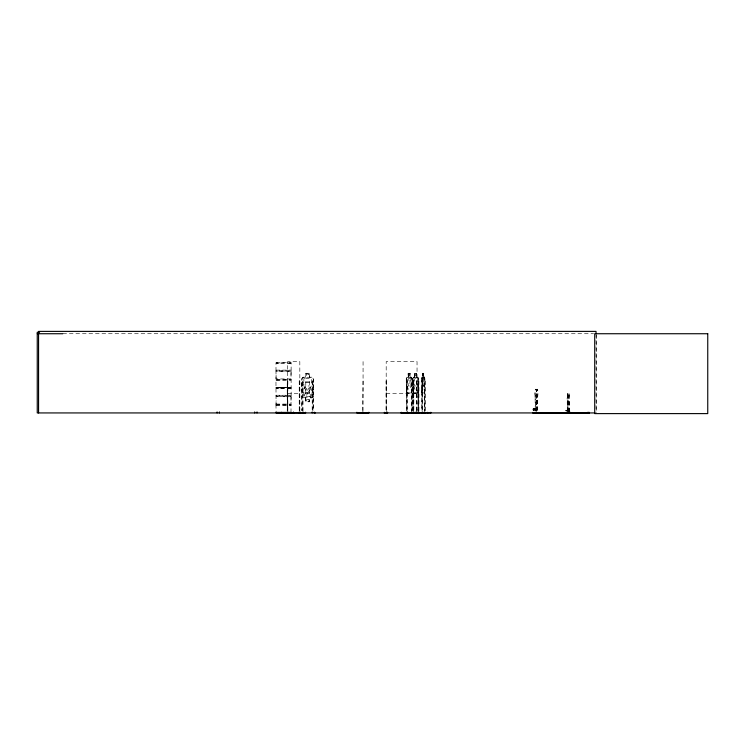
<?xml version="1.0" encoding="UTF-8"?>
<svg xmlns="http://www.w3.org/2000/svg" width="745" height="745" viewBox="0 0 745 745"><rect width="100%" height="100%" fill="white"/><g stroke="black" fill="none" stroke-linecap="round" stroke-linejoin="round"><path stroke-width="0.56" stroke-dasharray="3.73 2.79" d="M275.957 379.857L291.193 379.671L275.957 379.903L276.06 404.321L276.088 400.391M276.088 375.257L275.957 379.438M291.006 400.391L291.155 395.781L275.967 395.753M291.006 375.257L291.155 370.656L275.967 370.628L276.078 378.926L291.025 378.926L291.025 371.587L276.078 371.587M566.181 410.663C566.898 409.592 565.79 410.895 567.401 410.514L567.224 401.462A2.663 0.475 -90 0 1 567.318 397.271L567.56 393.062L567.96 397.271A2.663 0.475 -90 0 1 568.062 401.462L567.96 411.724M566.517 410.421L567.55 410.663M533.82 409.424L534.361 408.772L534.621 409.536M534.249 409.405L534.491 408.763L534.547 409.601M535.571 409.182C535.264 408.372 534.305 410.178 534.947 408.754M535.739 409.405C535.348 409.34 534.51 409.573 535.348 408.837C534.295 409.918 537.275 408.362 535.832 409.601M535.422 409.536L535.497 408.763L535.273 409.601M535.906 409.48L536.065 408.781L536.102 409.536M536.214 408.828L536.661 409.666L536.707 408.754M567.094 410.16L567.178 410.653L567.848 409.974M567.792 411.724L567.895 401.462A2.663 0.475 -90 0 0 567.792 397.271L567.615 393.109M568.51 410.272L568.156 410.672L568.314 410.15M536.009 411.398L536.167 396.005A3.995 0.754 -90 0 0 536.167 390.352A3.995 0.754 -90 0 0 535.106 390.352A3.995 0.754 -90 0 0 535.106 396.005L535.245 410.299M536.27 410.299L536.409 396.005A3.995 0.754 -90 0 1 536.428 390.352A3.995 0.754 -90 0 1 537.499 390.352A3.995 0.754 -90 0 1 537.499 396.005L537.35 410.299M537.601 410.299L537.741 396.005A3.995 0.754 -90 0 0 537.741 390.352A3.995 0.754 -90 0 0 536.67 390.352A3.995 0.754 -90 0 0 536.67 396.005L536.819 410.299M569.18 411.724L569.292 401.462A2.663 0.531 -90 0 0 569.18 397.271L569.078 393.062L569.18 397.271M569.348 411.724L569.292 401.462M567.336 410.421L567.327 410.7M534.985 409.424L535.04 408.781M535.441 409.191L535.143 409.052M536.726 408.837L536.596 409.526M567.243 410.16L567.383 401.462A2.663 0.475 -90 0 1 567.485 397.271L567.718 393.062M532.768 409.21L536.875 409.182L532.759 409.089M533.671 409.312L533.671 409.052M534.081 409.266L534.016 409.499M536.577 409.489L536.577 408.94M568.724 410.197C569.366 410.951 566.982 410.048 568.072 410.579M568.649 411.724L568.547 401.462A2.663 0.531 -90 0 1 568.649 397.271L568.919 393.062M568.649 397.271L568.984 393.109M534.035 409.182L534.072 408.809M291.034 363.001L275.995 362.731L275.985 370.582M291.137 395.744L291.109 379.931M291.006 412.413L291.025 396.722L276.078 396.722M568.044 410.635L567.802 410.16L567.737 410.663M565.595 410.393L568.835 410.56M424.324 392.922L424.827 378.581L424.79 410.653M424.352 393.053L424.79 389.123M535.487 408.996L535.469 409.582M536.81 409.368L536.596 408.837M411.315 393.053L411.948 389.123L411.827 378.656L411.268 377.324M412.004 389.141L411.426 393.053L406.891 393.053L406.249 378.581L406.91 377.194L408.241 377.194M417.796 392.922L418.364 389.123L418.364 378.656L417.796 377.324M417.843 393.053L418.541 389.141M421.679 378.656L422.098 377.194M422.117 377.324L422.089 393.053M276.06 404.321L291.072 404.442M567.057 410.225L566.945 410.7M301.79 385.929L303.14 382.017L312.164 382.017M301.921 385.947L303.234 382.148L312.071 382.148L313.226 385.947M313.226 389.123L311.941 392.922L303.103 392.922L301.958 389.123L301.986 378.656L303.131 377.324L311.969 377.324L313.254 378.637L313.254 410.653M313.384 389.141L312.034 393.053L303.01 393.053L301.855 389.141M291.109 371.168L275.985 371.122M291.099 387.502L275.92 387.689L291.146 387.717M275.957 404.563L276.088 412.413M291.109 396.247L276.022 396.331M289.116 363.476L290.42 363.476M289.116 388.601L290.42 388.601M406.314 378.637L407.031 377.194M417.954 393.053L413.428 393.053L412.777 389.141L412.777 378.581L413.447 377.194L414.779 377.194M412.842 378.637L413.559 377.194M305.795 385.947L303.876 389.095L303.876 396.433L305.795 397.746L305.767 401.676L309.38 401.676L309.352 397.746L311.298 396.433L311.298 389.095L309.38 385.947L309.38 378.637L305.795 378.637L305.795 385.975L309.38 385.975M309.38 389.123L311.308 385.975L311.308 378.637L309.38 377.324L309.408 373.394L305.795 373.394L305.822 377.324L303.876 378.637L303.876 385.975L305.795 389.123L305.795 396.433L309.38 396.433L309.38 389.095L305.795 389.095M276.786 363.476L279.105 363.476M276.786 388.601L279.105 388.601M303.075 377.194L301.827 378.6L301.874 410.653L301.781 380.984L302.926 380.984L302.926 412.935M313.226 396.415L312.043 397.746L303.206 397.746L301.921 396.433M313.356 396.47L312.099 397.877L309.482 397.877L309.51 401.806L305.636 401.806L305.636 397.877L303.15 397.877L301.818 396.489M291.137 370.619L291.09 362.759M290.988 363.486L276.106 363.486M290.988 388.611L276.125 388.601M291.099 388.145L275.911 387.996L291.025 387.763M62.85 333.732L593.551 333.732M276.106 362.731L291.034 362.74M276.078 370.116L291.025 370.116M410.123 373.264L408.13 373.264L408.13 377.194M423.812 373.264L422.666 373.264L422.192 378.637L422.154 410.653M408.195 373.394L410.067 373.394M414.723 373.394L416.595 373.394M422.704 373.394L423.775 373.394M422.871 374.055L423.477 374.055L423.477 375.359L422.871 375.359M303.047 377.194L305.692 377.194L305.664 373.264L309.538 373.264L309.538 377.194L312.025 377.194L313.384 378.581L313.338 410.653M410.011 377.194L411.408 377.194L412.004 378.6L411.892 412.935M416.539 377.194L417.936 377.194M421.968 377.194L422.788 377.194M423.681 377.194L424.464 377.194M406.938 377.324L411.38 377.324M413.466 377.324L417.908 377.324M421.987 377.324L424.454 377.324M406.249 378.581L406.425 410.653M412.777 378.581L413.54 393.053M418.42 378.6L418.42 412.935M421.772 378.6L421.754 410.653M276.088 380.406L291.025 380.406M299.825 380.984L299.22 380.984L299.22 410.635M313.338 380.984L312.192 380.984L312.192 410.653M363.066 380.984L362.657 410.635M386.711 380.984L386.078 380.984L386.078 410.635M406.425 380.984L407.31 380.984M412.954 380.984L413.838 380.984M416.418 380.984L417.042 380.984M421.754 380.984L422.434 380.984L422.434 412.935M416.483 385.975L414.723 385.975L414.723 378.637L416.483 378.637L416.418 410.635M406.249 389.141L407.012 393.053M421.651 389.141L421.959 393.053L424.482 393.053M406.938 392.922L411.38 392.922M413.466 392.922L417.908 392.922M421.987 392.922L424.454 392.922M287.635 393.518L299.825 393.518M386.189 393.518L417.042 393.518M276.078 395.241L291.025 395.241M535.106 396.005L535.487 410.299M536.167 396.005L536.67 396.005M568.547 401.462L568.817 411.724M276.078 404.051L291.006 404.097M275.957 404.982L291.127 405.019M276.078 405.531L291.025 405.531M533.01 410.327L538.71 410.327M565.604 410.514L568.854 410.43M566.526 411.193L570.083 411.193M291.137 379.475L291.006 378.926M417.824 377.194L418.476 378.656M411.296 377.194L411.948 378.656M312.136 382.017L313.356 385.929M413.782 385.975L414.723 389.123L416.483 389.123L417.424 385.975L417.424 378.637L416.483 377.324L416.483 373.394M407.254 385.975L408.195 389.123L409.946 389.123L410.886 385.975L410.886 378.637L409.946 377.324L409.946 373.394M424.343 377.194L424.79 378.637M424.324 377.324L424.669 378.637M412.954 389.123L413.587 392.922M422.192 385.975L422.704 389.123L423.644 389.123L424.156 378.637L423.644 373.394M536.586 411.398L536.428 396.005A3.995 0.754 -90 0 0 536.409 390.352A3.995 0.754 -90 0 0 535.348 390.352A3.995 0.754 -90 0 0 535.348 396.005M596.484 334.878L596.484 412.935M596.028 333.732L596.028 412.935M569.292 411.193L569.292 412.581M568.686 411.193L568.686 412.581M535.366 410.244L535.366 408.493L534.733 408.493L534.733 410.244M535.022 408.493L535.078 410.244M534.035 410.244L534.035 408.493L533.411 408.493L533.411 410.244M425.19 410.653L425.19 380.984L424.51 380.984L424.51 410.653M424.911 380.984L424.911 410.653M423.681 373.264L423.775 377.324M422.788 373.264L422.825 377.324M422.033 380.984L422.033 410.653M418.941 410.653L418.941 380.984L418.057 380.984L418.057 410.653M418.569 380.984L418.569 410.653M417.042 410.635L417.042 361.576L386.189 361.576L386.189 410.635M416.939 380.984L416.939 410.635M416.595 377.324L416.66 373.264L414.658 373.264L414.723 377.324L413.782 378.637L413.838 410.653M414.835 373.394L414.835 377.324M413.475 380.984L413.475 410.653M413.326 380.984L413.326 410.653M412.954 378.637L412.954 410.653M412.404 410.653L412.404 380.984L411.519 380.984L411.519 410.653M412.041 380.984L412.041 410.653M410.011 373.264L410.067 377.324M408.307 373.394L408.307 377.324M408.241 373.264L408.195 377.324L407.254 378.637L407.31 410.653M406.947 380.984L406.947 410.653M406.789 380.984L406.789 410.653M386.599 380.984L386.711 410.635M363.066 361.576L363.066 410.635M312.285 380.984L312.285 410.653M302.842 380.984L302.842 410.653M299.825 410.635L299.825 361.576L287.635 361.576L287.635 410.635M299.63 380.984L299.63 410.635M299.416 380.984L299.416 410.635M287.831 410.635L287.831 380.984L287.225 380.984L287.225 410.635M287.421 380.984L287.421 410.635M304.221 387.27L306.763 391.926C301.557 397.271 306.139 398.51 307.601 392.839C309.101 398.538 313.412 397.225 308.356 391.954C313.729 386.348 308.998 385.128 307.536 391.088L305.422 387.288L304.221 387.27M276.106 387.279L291.006 387.288L276.125 387.288M308.737 374.055L306.437 374.055L306.437 375.359L308.737 375.359L308.737 374.055M409.638 374.055L408.502 374.055L408.502 375.359L409.638 375.359L409.638 374.055M416.166 374.055L415.04 374.055L415.04 375.359L416.166 375.359L416.166 374.055M409.946 378.637L408.195 378.637L408.195 385.975L409.946 385.975L409.946 378.637M423.644 378.637L422.704 378.637L422.704 385.975L423.644 385.975L423.644 378.637M308.737 399.711L306.437 399.711L306.437 401.015L308.737 401.015L308.737 399.711M533.755 410.244L533.755 408.493L533.69 410.244"/><path stroke-width="1.12" d="M281.498 412.832L281.517 412.274M293.279 412.33L293.167 412.935L276.078 412.888M427.537 412.935L427.686 412.33L427.714 412.935M567.42 412.87L532.926 412.87L589.183 412.898L565.772 412.646M565.846 412.916L566.405 412.646M566.582 412.916L566.396 412.404L566.256 412.907M587.628 412.916L587.805 412.302M534.547 412.646L534.621 412.87M535.487 412.646L535.562 412.87M567.029 412.916L567.141 412.581M567.336 412.916L567.336 412.404M533.01 412.404L532.926 412.87L589.137 412.739M533.811 412.907L534.314 412.404L534.454 412.916M564.794 412.907L565.101 412.404L564.943 412.907M400.968 412.935L430.843 412.832M401.238 412.832L401.285 412.274M407.524 412.851L407.366 412.106M407.766 412.832L407.822 412.274M411.519 412.851L411.464 412.106M418.047 412.851L417.992 412.106M384.215 412.935L387.521 412.851M384.485 412.832L384.541 412.274M588.327 412.302L588.541 412.916M588.923 412.916L589.127 412.302M535.394 412.916L535.255 412.404L535.171 412.916M415.98 412.851L416.138 412.274M300.282 412.851L300.365 412.33M302.805 412.851L302.889 412.33M39.578 332.233L37.25 332.233L37.25 412.935L594.864 412.935M37.25 333.732L62.803 333.732M276.088 412.413L291.006 412.413M276.06 412.609L291.034 412.628M312.239 412.33L315.275 412.851M314.846 412.851L314.762 412.33M415.57 412.832L415.524 412.274M419.398 412.851L419.239 412.274M293.791 412.851L305.655 412.935L305.534 412.274M293.875 412.87L293.754 412.274M596.028 333.732L596.028 331.395L38.563 331.395L38.563 412.935M430.815 412.274L430.815 412.935M424.883 412.106L424.883 412.935M424.482 412.106L424.482 412.935M424.073 412.274L424.073 412.935M422.471 412.106L422.471 412.935M422.07 412.106L422.07 412.935M418.588 412.274L418.588 412.935M418.364 412.106L418.336 412.935M417.545 412.274L417.545 412.935M416.464 412.106L416.464 412.935M416.353 412.106L416.353 412.935M413.903 412.106L413.903 412.935M413.596 412.33L413.633 412.851L413.531 412.106M411.827 412.106L411.808 412.935M407.068 412.33L407.105 412.851L407.003 412.106M387.605 412.274L387.605 412.935M386.767 412.106L386.767 412.935M386.664 412.106L386.664 412.935M368.849 412.274L368.84 412.935L356.855 412.907L356.864 412.274M363.057 412.106L363.066 412.935M362.638 412.106L362.657 412.935M314.679 412.274L314.679 412.935M312.071 412.106L312.155 412.935M303.057 412.106L302.973 412.935M300.44 412.274L300.44 412.935M299.602 412.106L299.602 412.935M299.192 412.106L299.192 412.935M293.297 412.274L293.297 412.935M287.859 412.106L287.859 412.935M287.449 412.106L287.449 412.935M257.025 411.938L257.025 412.935M254.697 411.938L254.697 412.935M219.421 411.938L219.421 412.935M217.093 411.938L217.093 412.935M707.75 333.732L594.715 333.732L594.715 413.605L707.75 413.605L707.75 333.732"/></g></svg>
